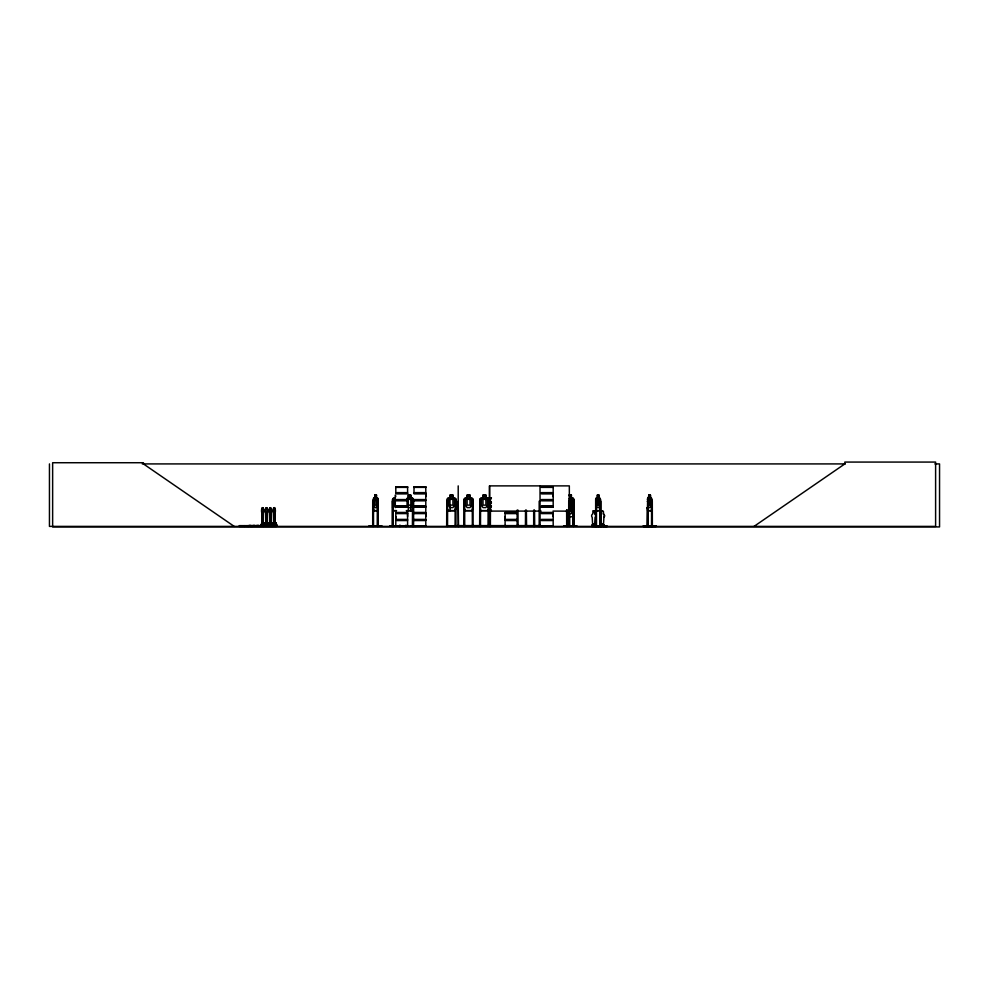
<?xml version="1.0" encoding="UTF-8"?>
<svg xmlns="http://www.w3.org/2000/svg" width="989" height="989" viewBox="0 0 989 989"><rect width="100%" height="100%" fill="white"/><g stroke="black" fill="none" stroke-linecap="round" stroke-linejoin="round"><path stroke-width="1.48" d="M395.798 519.398L395.798 513.6L407.592 513.6L407.579 519.398L395.798 519.398L395.81 516.505M407.579 516.505L407.579 513.6M425.777 516.505L425.777 513.6L413.995 513.6M425.777 496.676L425.777 493.783L413.995 493.783M516.888 519.398L505.095 519.398L505.107 516.505M553.172 516.505L553.172 513.6L541.391 513.6M553.172 496.676L553.172 493.783L541.391 493.783M463.099 525.925L447.733 525.74M494.339 525.925L480.691 525.74M263.074 525.184L263.284 513.044A3.152 1.026 -90 0 0 263.284 508.581A3.152 1.026 -90 0 0 261.838 508.581A3.152 1.026 -90 0 0 261.838 513.044L262.011 525.32M263.259 525.184L263.47 513.044A3.152 1.026 -90 0 0 263.47 508.581A3.152 1.026 -90 0 0 262.023 508.581A3.152 1.026 -90 0 0 262.023 513.044L262.233 525.184M266.919 525.184L267.129 513.044A3.152 1.026 -90 0 0 267.129 508.581A3.152 1.026 -90 0 0 265.682 508.581A3.152 1.026 -90 0 0 265.682 513.044L265.893 525.184M267.314 513.044L267.104 525.184L266.078 525.184L265.868 513.044A3.152 1.026 -90 0 1 265.868 508.581A3.152 1.026 -90 0 1 267.314 508.581A3.152 1.026 -90 0 1 267.314 513.044L267.129 513.044M269.651 525.32L269.478 513.044A3.152 1.026 -90 0 1 269.478 508.581A3.152 1.026 -90 0 1 270.924 508.581A3.152 1.026 -90 0 1 270.924 513.044L271.073 525.443L271.11 513.044A3.152 1.026 -90 0 0 271.11 508.581A3.152 1.026 -90 0 0 269.663 508.581A3.152 1.026 -90 0 0 269.663 513.044L269.873 525.184M273.619 525.32L273.446 513.044A3.152 1.026 -90 0 1 273.446 508.581A3.152 1.026 -90 0 1 274.905 508.581A3.152 1.026 -90 0 1 274.905 513.044L275.103 525.431L275.09 513.044A3.152 1.026 -90 0 0 275.09 508.581A3.152 1.026 -90 0 0 273.632 508.581A3.152 1.026 -90 0 0 273.632 513.044L273.854 525.184M263.099 523.638C261.961 523.057 265.349 523.725 263.704 523.156M264.446 523.626L263.989 523.811M267.03 523.725L266.857 523.057L268.217 523.441M266.956 523.156L266.82 523.824L267.908 523.057M270.504 523.626L272.099 523.626M271.345 523.156C272.865 523.144 270.009 524.145 270.615 523.07M271.926 523.107L272.198 523.478M275.894 523.811C276.178 522.291 275.115 524.541 274.843 523.156M264.051 523.811L263.123 523.243M263.89 523.156L264.088 523.107M275.35 523.268L274.93 523.441M270.813 523.428L271.666 523.465M594.698 525.443L595.155 517.346A2.102 2.065 -90 0 0 594.698 514.045L593.932 510.757M602.425 510.72L603.438 511.498L603.451 514.045A2.102 2.065 -90 0 1 603.908 517.346L603.451 525.443L601.399 525.443M593.87 524.355L593.227 524.553L593.808 524.244M601.349 524.096L600.966 517.346A2.102 2.065 -90 0 1 601.423 514.045L601.423 511.498L602.449 510.72M602.239 524.232L602.388 524.17M395.773 526.383L395.81 520.56L407.592 520.56L407.592 526.148M505.07 526.383L516.901 526.148M541.366 526.383L553.197 526.16L553.172 520.56L541.391 520.56M599.952 510.707L599.94 498.209M651.392 510.608L652.072 507.629L651.417 498.209M652.023 507.617L651.43 510.707L647.634 510.707M376.475 498.209L377.687 498.209L378.243 499.346L377.613 510.707L373.558 510.707M604.872 525.728L591.743 525.925L607.295 526.395L591.682 526.383L591.904 525.023L592.485 525.901M643.209 526.321L656.313 526.333L643.258 526.395M643.221 525.925L656.276 525.925M368.835 525.925L382.026 525.925M274.485 523.626L274.658 523.07M572.965 510.707L573.855 507.629L573.039 510.707L568.762 510.707M572.841 516.654L573.645 513.65M572.903 516.753L573.793 513.662L573.707 499.346L572.94 498.209L571.395 498.209M413.489 507.629L412.537 510.707L406.405 510.707M530.364 525.913L537.015 525.888M239.276 526.383L239.363 525.654L272.605 525.654M240.562 526.173L240.896 525.654M243.207 525.987L243.207 525.654M244.345 526.383L244.74 525.654M246.916 526.383L247.003 525.654M247.201 525.654L247.003 525.987M248.14 526.383L248.548 525.654M250.971 525.654L250.885 526.395M251.194 526.383L251.095 525.654M252.108 526.383L252.516 525.654M263.482 526.383L263.853 522.897L264.545 522.897L264.545 525.654M265.077 525.987L264.928 524.343L276.697 524.343L276.809 526.371M267.401 525.987L267.5 524.343M268.921 524.343L268.637 526.173M271.122 526.383L271.184 524.343M272.643 526.383L272.717 524.343L272.816 525.654L276.574 525.654L276.574 524.343M275.177 525.987L275.152 524.343L275.276 525.654M276.574 526.358L239.449 526.371M563.606 525.925L577.02 525.925M569.615 526.321L569.553 501.2M456.04 507.617L455.002 510.608L447.869 510.608L446.941 507.617L446.843 499.309L447.819 498.209L450.044 498.209M489.098 507.629L488.034 510.707L480.753 510.707L479.789 507.629M389.703 525.925L416.109 526.333M395.687 526.247L408.024 525.876L395.81 525.987M446.657 525.888L446.781 501.2L447.634 501.2L447.535 526.395M479.9 507.617L479.9 499.358L480.827 498.308L487.96 498.308L488.999 499.346L489.221 526.333M570.06 508.21L572.099 505.367L570.579 508.939L572.174 512.611L570.097 509.595C569.12 514.552 566.338 512.636 569.577 508.915M275.535 523.441L274.695 523.589M594.686 526.123L595.341 525.023L595.65 526.395L595.662 499.309L596.182 498.209L597.368 498.209M595.749 499.309L596.268 498.209M647.746 498.209L647.202 526.395M647.276 499.358L647.77 498.308M372.989 526.395L373.657 498.209M490.816 497.801L489.506 499.766L490.556 497.801L491.446 497.801L490.087 500.261L491.446 502.795L490.519 502.795L489.468 500.793L490.779 502.795M490.816 506.096L489.506 508.049L490.556 506.096L491.446 506.096L490.087 508.556L491.446 511.09M488.393 502.795L489.468 500.793M489.728 500.793L488.653 502.795L487.762 502.795L489.147 500.298L487.812 497.801L488.727 497.801L489.765 499.766M488.393 511.09L489.468 509.088L490.779 511.09M489.728 509.088L488.653 511.09L487.762 511.09L489.147 508.581L487.812 506.096L488.727 506.096L489.765 508.049M488.022 502.795L489.407 500.298L488.072 497.801M491.187 502.795L489.827 500.261L491.187 497.801M488.022 511.09L489.407 508.581L488.072 506.096M491.187 511.09L489.827 508.556L491.187 506.096M413.971 506.331L425.802 506.566M595.254 526.235L594.34 525.901M594.228 526.383L594.908 525.901M594.748 526.371L594.995 525.023M595.613 526.371L595.947 525.48M600.335 525.48L600.335 526.395L601.46 526.395M603.55 526.395L603.092 525.901M603.438 526.123L604.094 525.023L603.352 526.395M606.331 526.383L607.061 526.247M395.204 495.106L395.241 498.308L393.993 499.346L393.993 505.132L395.291 507.617M408.358 498.308L407.048 499.346L407.048 505.132L408.358 507.617L410.794 507.617L412.092 505.132L412.092 499.346L410.794 498.308L410.732 495.205L408.296 495.205L408.358 510.707M593.177 510.856L592.634 514.045A2.102 2.065 -90 0 0 592.213 517.346L592.671 525.443L594.723 525.443M754.038 526.395L844.829 463.915L844.829 462.073L935.606 462.073L935.606 526.395L49.45 526.395L49.45 463.915M450.044 498.308L448.487 499.346L448.487 505.132L450.044 507.617L452.937 507.617L454.483 505.132L454.483 499.346L452.937 498.308L452.937 495.205L450.044 495.205M598.58 526.371L597.986 526.371M600.855 526.395L600.83 501.2L600.1 501.2L600.051 526.395M603.97 526.247L604.638 526.247M593.153 510.856L593.956 510.757M488.986 526.346L489.098 525.48M267.92 523.453L267.611 523.268M142.268 463.915L845.298 463.915M934.914 463.915L939.55 463.915L939.55 526.927L52.64 526.927L52.64 462.728L143.43 462.728L143.43 463.915L234.208 526.395M395.785 486.798L407.604 486.798M413.995 486.798L425.802 486.798M541.379 486.798L553.197 486.798M541.379 487.021L553.197 487.008L553.172 492.621L541.391 492.621M395.81 487.379L407.579 487.379M414.008 487.379L425.777 487.379M541.403 487.379L553.172 487.379M395.711 493.017L407.678 493.017M413.921 493.017L425.876 493.017M541.317 493.017L553.271 493.017M395.711 493.375L407.678 493.375M413.921 493.375L425.876 493.375M541.317 493.375L553.271 493.375M395.798 493.783L407.592 493.783M374.757 495.106L376.562 495.106L376.512 498.308L377.378 499.346L376.512 507.617L374.893 507.617L374.027 505.132L374.843 495.106M569.009 495.106L571.469 495.106L571.321 498.308L572.52 499.346L572.52 505.132L571.321 507.617L569.095 507.617M648.759 495.106L650.453 495.106L650.403 498.308M374.806 495.205L376.512 495.205M470.01 495.205L467.117 495.205L467.117 498.308L465.559 499.346L465.559 505.132L467.117 507.617L470.01 507.617L471.555 505.132L471.555 499.346L470.01 498.308L470.109 495.106L467.006 495.106L467.006 498.209L464.892 498.209L463.915 499.309L463.754 526.395M483.003 495.205L485.896 495.205L485.896 498.308L487.441 499.346L487.441 505.132L485.896 507.617L483.003 507.617L481.445 505.132L481.445 499.346L483.003 498.308L482.892 495.106L485.995 495.106L485.995 498.209L487.997 498.209L489.098 499.297M569.095 495.205L571.382 495.205M597.331 495.205L598.926 495.205M648.809 495.205L650.403 495.205M373.57 498.209L374.843 498.209M395.204 498.209L393.375 498.209L392.559 499.309L392.695 507.617L393.474 510.608L396.465 510.608M408.358 498.209L408.272 495.106L410.88 495.106L410.794 510.707M410.794 498.209L412.561 498.209M470.109 498.209L472.124 498.209L473.212 499.297L473.212 507.629L472.149 510.707L464.867 510.707L463.915 507.629M482.892 498.209L480.778 498.209L479.789 499.309L479.64 526.395M598.901 498.209L600.595 499.297L600.546 526.395L600.385 510.089M647.647 498.209L648.846 498.209M650.366 498.209L651.504 498.209M373.595 498.308L377.662 498.308M393.424 498.308L395.291 498.308M406.912 498.308L412.537 498.308M447.869 498.308L455.002 498.308L456.04 499.346L455.941 526.395M464.941 498.308L472.074 498.308M569.095 498.308L572.977 498.308M596.206 498.308L600.002 498.308M647.671 498.308L651.479 498.308M373.026 499.309L373.249 526.395M377.575 498.308L378.293 499.297M412.475 498.308L413.489 499.297L413.55 526.395M573.793 499.297L573.941 526.395L573.979 501.2L573.113 501.2L572.878 525.925M408.358 499.346L410.794 499.346M450.044 499.346L452.937 499.346L452.937 505.132L450.044 505.132M569.095 499.346L571.321 499.346L571.321 505.132L569.095 505.132M395.798 499.569L407.592 499.569M413.995 499.569L425.789 499.569L425.789 493.783M541.391 499.569L553.185 499.569L553.185 493.783M395.711 499.977L407.678 499.977M413.921 499.977L425.876 499.977M541.317 499.977L553.271 499.977M395.711 500.335L407.678 500.335M413.921 500.335L425.876 500.335M541.317 500.335L553.271 500.335M395.798 500.743L407.592 500.743M413.995 500.743L425.789 500.743L425.789 506.319L413.995 506.319L425.777 506.17M541.391 500.743L553.185 500.743L553.185 506.319L541.403 506.17M568.898 501.139L571.382 501.139M377.402 501.2L378.157 501.2M413.464 501.2L412.561 501.2L412.487 526.395M456.04 501.2L455.175 501.2L455.088 526.395M458.204 501.2L458.525 526.395M463.853 501.2L464.706 501.2L464.706 526.395M473.113 501.2L472.26 501.2L472.359 526.395M479.739 501.2L480.592 501.2L480.493 526.395M488.999 501.2L488.146 501.2L488.047 526.395M489.444 501.2L490.482 501.2L490.383 526.395M540.031 501.2L539.178 501.2L539.178 526.395L539.079 525.48M595.724 501.2L596.454 501.2M647.202 501.2L647.919 501.2M569.454 501.769L570.9 501.769L570.9 502.795L569.454 502.795M571.308 504.242L572.94 504.242M569.046 504.353L572.903 504.353M408.358 505.132L410.794 505.132M569.046 505.379L571.296 505.379L571.296 511.165L552.987 511.09M573.719 505.342L572.878 504.242M395.81 506.17L407.579 506.17M407.604 506.331L395.687 506.479L407.604 506.566M553.197 506.331L541.28 506.479L553.197 506.566M395.785 506.838L407.604 506.838M413.995 506.825L425.802 506.838L425.777 512.438L413.995 512.438M541.379 506.825L553.197 506.825M395.81 507.196L407.579 507.196M414.008 507.196L425.777 507.196M541.403 507.196L553.172 507.196M373.026 507.629L373.644 510.707M392.608 507.629L393.412 510.707M647.14 507.629L647.721 510.707M377.662 510.608L373.595 510.608L373.162 507.617M406.479 510.608L412.537 510.608M472.074 510.608L464.941 510.608L464.014 507.617L464.014 499.358M480.827 510.608L487.96 510.608M568.786 510.608L572.977 510.608M596.206 510.608L600.002 510.608M647.671 510.608L651.479 510.608M393.35 510.707L396.465 510.707M596.256 510.707L595.724 507.617L596.169 510.707L600.051 510.707M489.629 511.09L541.107 511.09M395.798 512.438L407.592 512.438M505.095 512.438L516.888 512.438M541.391 512.438L553.185 512.438M395.711 512.846L407.678 512.846M413.921 512.846L425.876 512.846M505.008 512.846L516.963 512.846M541.317 512.846L553.271 512.846M395.711 513.204L407.678 513.204M413.921 513.204L425.876 513.204M505.008 513.204L516.963 513.204M541.317 513.204L553.271 513.204M516.888 513.6L505.095 513.6L505.095 519.398M601.399 514.045L601.423 514.045A2.102 2.065 -90 0 0 600.966 517.346L600.991 517.346M603.451 514.045L603.475 514.045A2.102 2.065 -90 0 1 603.883 517.346L603.908 517.346M572.965 516.753L567.241 516.753L566.487 510.893M413.995 519.398L425.789 519.398L425.789 513.6M541.391 519.398L553.185 519.398L553.185 513.6M395.711 519.794L407.678 519.794M413.921 519.794L425.876 519.794M505.008 519.794L516.963 519.794M541.317 519.794L553.271 519.794M395.711 520.152L407.678 520.152M413.921 520.152L425.876 520.152M505.008 520.152L516.963 520.152M541.317 520.152L553.271 520.152M413.995 520.56L425.789 520.56L425.789 526.148L410.979 526.272L425.777 525.987M516.888 520.56L505.095 520.56L505.095 526.148M261.084 525.987L261.084 524.343L263.655 524.343M249.043 525.394L251.132 525.394M252.887 525.394L254.977 525.394M256.683 525.394L258.772 525.394M260.651 525.394L261.628 525.394M372.643 525.48L373.545 525.48L373.521 526.395L373.471 501.2L372.717 501.2L372.692 526.395M378.231 525.48L377.328 525.48L377.353 526.395L377.402 507.122M392.237 525.48L393.301 525.48L393.301 526.395M412.475 525.48L413.55 525.48M446.682 525.48L447.733 525.48L447.733 526.395M455.088 525.48L456.3 526.333M566.561 525.48L567.599 525.48L567.587 526.395M568.638 525.48L569.639 525.48M573.027 525.48L574.065 525.48M595.65 525.48L596.528 525.48M600.026 525.48L600.904 525.48M647.115 525.48L648.005 525.48L647.968 526.395L647.919 507.122M651.491 525.48L652.381 525.48M464.805 525.74L472.161 525.74M518.088 525.74L525.431 525.74M505.107 525.987L516.876 525.987M541.403 525.987L553.172 525.987M239.35 526.173L276.71 526.173M540.674 526.346L540.686 525.616L457.165 525.616L457.165 526.395M526.568 526.321L526.383 510.089M603.995 526.371L603.142 526.123M412.512 498.209L413.489 499.297M573.014 498.209L573.855 499.297M489.468 509.088L490.519 511.09M488.467 497.801L489.506 499.766M488.467 506.096L489.506 508.049M567.847 511.165L569.046 513.65L571.296 513.65L572.507 511.165L572.507 505.379L571.296 504.353L571.234 501.25L568.724 501.2L568.65 526.395M446.843 507.629L447.794 510.707L455.076 510.707L456.139 507.629L456.139 499.297L455.051 498.209L453.036 498.209L453.036 495.106L449.933 495.106L450.044 510.707M647.276 507.617L647.77 510.608M652.357 526.395L652.295 501.2L651.578 501.2L651.528 526.395M652.072 525.48L652.072 526.395M651.986 499.297L651.887 526.395L651.8 525.48M650.366 495.106L651.121 505.132L650.317 507.617L648.809 507.617L648.005 499.346L648.846 495.106M647.647 501.2L647.696 526.395M647.474 510.089L647.511 526.395M603.846 525.023L604.007 526.123M603.747 525.023L603.661 526.123M602.796 526.123L602.672 524.059L601.732 524.059L601.757 525.901M598.926 498.308L598.901 495.106L597.282 495.106L596.528 505.132L597.331 507.617L598.84 507.617L599.655 505.132L598.84 495.205M596.454 508.606L596.503 526.395M596.219 525.48L596.219 526.395L596.169 501.2M595.811 499.358L595.811 507.617M594.043 526.123L593.956 524.059L592.98 524.059L592.98 525.901M593.919 524.059L593.919 525.901M592.139 525.023L592.25 526.123M573.632 525.48L573.669 526.395M573.459 525.48L573.435 526.395M573.323 501.2L573.249 526.395M569.392 526.395L569.33 485.883L489.629 485.883L489.555 526.395L489.444 485.883M569.194 525.48L569.095 526.395M568.947 501.2L568.885 526.395M567.513 516.023L567.377 526.395M567.303 510.089L567.167 526.395M566.957 525.48L566.994 526.395M566.858 510.089L566.858 526.395M566.648 510.089L566.685 526.395M540.031 485.883L540.105 526.395M539.932 525.48L539.932 526.395M538.844 525.616L538.844 526.395M534.517 510.299L534.592 526.395M534.295 510.299L534.357 526.395M534.147 525.48L534.184 526.395M533.912 510.299L533.837 526.395M533.677 510.299L533.677 526.395M526.296 525.48L526.296 526.395M525.629 525.48L525.629 526.395M525.53 510.089L525.431 526.395M521.648 525.616L521.648 526.395M519.806 525.616L519.806 526.395M517.989 510.089L518.088 526.395M517.89 525.48L517.89 526.395M517.136 510.089L517.136 526.395L517.037 525.48M490.581 525.48L490.581 526.395M490.111 525.616L490.136 526.395M489.778 501.2L489.765 526.395M489.098 502.078L489.098 506.244M480.691 525.48L480.691 526.395M479.838 525.48L479.838 526.395M473.212 525.48L473.212 526.395M473.113 499.346L473.014 526.395M472.161 525.48L472.161 526.395M464.805 525.48L464.805 526.395M463.952 525.48L463.952 526.395M459.007 525.616L459.007 526.395M458.587 525.48L458.612 526.395M458.204 485.883L458.204 526.395M458.154 525.48L458.105 526.395M455.286 525.48L455.274 526.395M446.88 525.48L446.88 526.395M413.427 499.297L413.291 526.395L413.155 525.48M412.883 525.48L412.846 526.395M412.747 501.2L412.66 526.395M406.454 525.74L406.454 526.395M406.368 525.48L406.281 526.395M406.195 525.48L406.059 526.395M405.762 526.395L405.651 525.48L405.502 526.395M405.391 525.48L405.391 526.395M400.347 525.48L400.347 526.395M400.199 525.48L400.236 526.395M399.939 525.48L399.976 526.395M399.655 526.395L399.68 525.48L399.457 526.395M399.395 525.48L399.284 526.395M395.724 495.724L395.724 496.762M395.291 499.346L395.291 505.132M393.127 526.395L393.226 501.2L392.324 501.2L392.25 526.395M393.041 501.2L392.93 526.395M392.645 525.48L392.645 526.395L392.608 499.309M378.206 499.297L378.144 526.395M377.885 507.122L377.934 526.395M377.674 501.2L377.625 526.395M276.166 525.654L276.166 522.897L275.474 522.897L275.474 525.654M275.943 522.897L275.943 525.654M275.684 522.897L275.684 525.654M272.185 525.654L272.185 522.897L271.493 522.897L271.493 525.654M271.975 522.897L271.975 525.654M271.715 522.897L271.715 525.654M271.295 524.343L271.295 525.654M268.724 524.343L268.724 525.987M268.39 525.654L268.39 522.897L267.698 522.897L267.698 525.654M268.167 522.897L268.167 525.654M267.92 522.897L267.92 525.654M264.323 522.897L264.323 525.654M264.075 522.897L264.075 525.654M263.544 524.343L263.544 525.987M261.207 524.343L261.244 525.987M407.604 487.008L395.785 487.033L395.81 492.621L407.592 492.621L407.592 487.033M425.802 487.033L413.995 487.033L414.008 492.621L425.789 492.621L425.789 487.033M376.216 495.724L375.177 495.724L375.177 496.762L376.216 496.762L376.216 495.724M410.361 495.724L408.791 495.724L408.791 496.762L410.361 496.762L410.361 495.724M452.418 495.724L450.564 495.724L450.564 496.762L452.418 496.762L452.418 495.724M469.491 495.724L467.636 495.724L467.636 496.762L469.491 496.762L469.491 495.724M485.376 495.724L483.51 495.724L483.51 496.762L485.376 496.762L485.376 495.724M570.925 495.724L569.491 495.724L569.491 496.762L570.925 496.762L570.925 495.724M598.568 495.724L597.603 495.724L597.603 496.762L598.568 496.762L598.568 495.724M650.045 495.724L649.081 495.724L649.081 496.762L650.045 496.762L650.045 495.724M376.512 499.346L374.893 499.346L374.893 505.132L376.512 505.132L376.512 499.346M470.01 499.346L467.117 499.346L467.117 505.132L470.01 505.132L470.01 499.346M485.896 499.346L483.003 499.346L483.003 505.132L485.896 505.132L485.896 499.346M598.84 499.346L597.331 499.346L597.331 505.132L598.84 505.132L598.84 499.346M650.317 499.346L648.809 499.346L648.809 505.132L650.317 505.132L650.317 499.346"/></g></svg>
